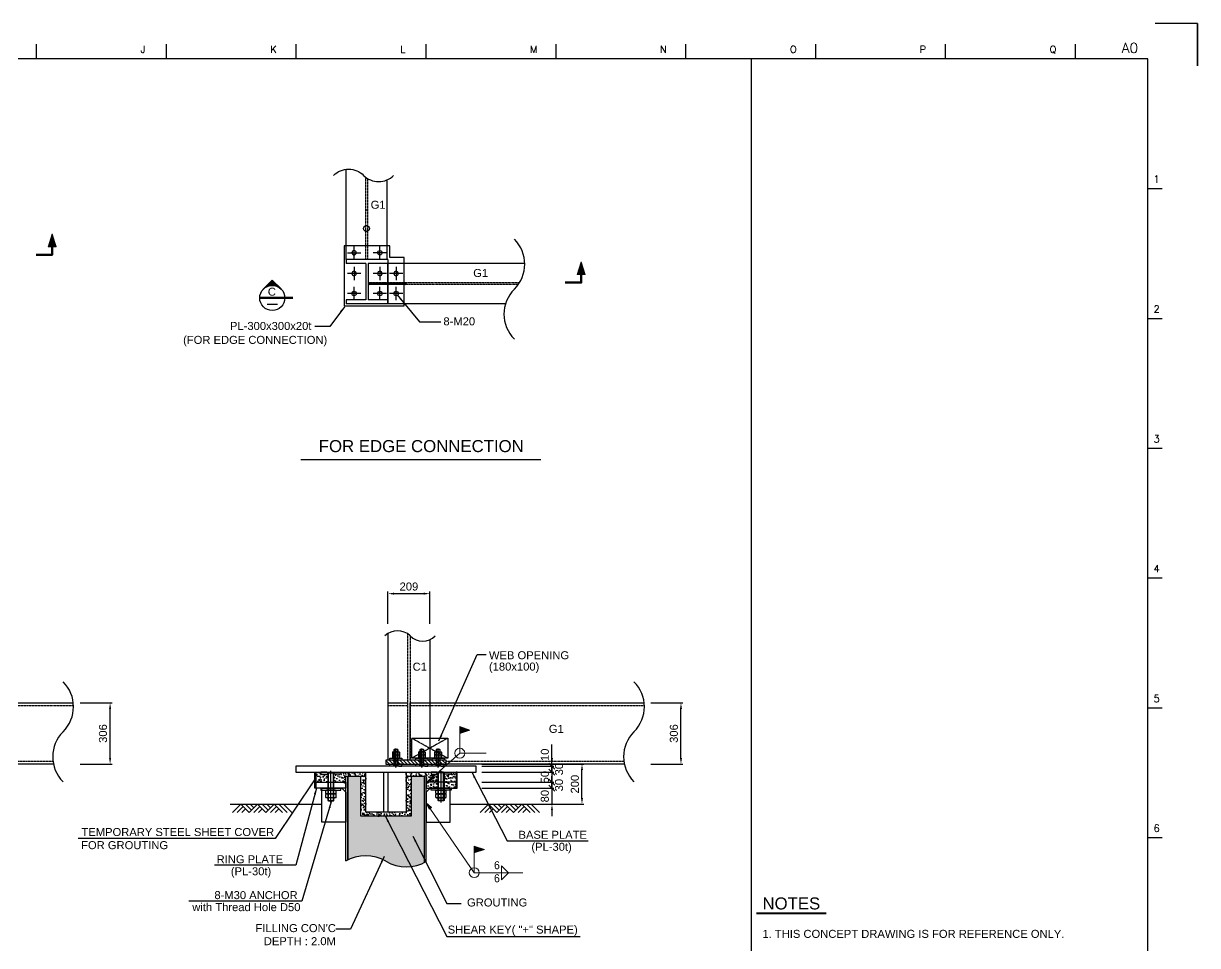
# Model space of a CAD drawing. Header units: millimetres. Extents: x 376548 to 485787, y -156716 to -17718.
# Drawn here: x 394843 to 400709, y -76829 to -72221 of the extents above; entities that cross this region are included whole.
import ezdxf
from ezdxf.enums import TextEntityAlignment as Align

# ---------------------------------------------------------------- set-up
doc = ezdxf.new("R2010")
doc.units = ezdxf.units.MM
doc.header["$LTSCALE"] = 2
for name, pattern in [('CENTER', [2, 1.25, -0.25, 0.25, -0.25]), ('CENTER1', [23.5, 20, -1.25, 1, -1.25]), ('HIDDEN', [0.375, 0.25, -0.125])]:
    doc.linetypes.add(name, pattern=pattern)
doc.layers.get('Defpoints').update_dxf_attribs({"color": 250})
for name, color, linetype in [('C_BLOCK', 7, 'Continuous'), ('C_CEN', 1, 'CENTER'), ('C_COLUMN-01', 2, 'Continuous'), ('C_GIRDER', 2, 'Continuous'), ('C_HAT', 253, 'Continuous'), ('C_TEXT_01', 2, 'Continuous'), ('CEN', 1, 'CENTER1'), ('CONC', 3, 'Continuous'), ('DIM', 1, 'Continuous'), ('DIM-SCALE', 7, 'Continuous'), ('finish', 1, 'Continuous'), ('PLATE', 2, 'Continuous'), ('TAN-TIT', 30, 'Continuous'), ('TITLE', 7, 'Continuous'), ('나사산', 1, 'Continuous'), ('중심선', 1, 'CENTER')]:
    doc.layers.add(name, color=color, linetype=linetype)
for name, color, linetype, lineweight in [('Level 1', 7, 'Continuous', 0), ('Level 3', 7, 'Continuous', 0), ('Level 6', 7, 'Continuous', 0), ('Level 7', 7, 'Continuous', 0)]:
    doc.layers.add(name, color=color, linetype=linetype, lineweight=lineweight)
doc.styles.add('Arial', font='arial.ttf')
doc.styles.add('COM', font='COMPLEX', dxfattribs={"height": 5})
doc.styles.add('돋움', font='')
doc.styles.get('돋움').set_extended_font_data('Dotum')
doc.dimstyles.new('일반도면_0010', dxfattribs={"dimtxt": 40, "dimasz": 30, "dimexe": 10, "dimexo": 50, "dimgap": 15, "dimtad": 1, "dimdec": 0, "dimzin": 0, "dimdsep": 46, "dimtxsty": 'Arial', "dimcen": -50, "dimclrd": 7, "dimclre": 7, "dimclrt": 2, "dimadec": 8, "dimazin": 0, "dimtfac": 1, "dimtdec": 0, "dimtix": 1, "dimtmove": 2, "dimatfit": 3, "dimfxl": 1, "dimtolj": 1, "dimtzin": 0, "dimarcsym": 0})

# ---------------------------------------------------------------- blocks, each defined once
blk = doc.blocks.new('A$C7FD04E7D')
at = {"layer": 'C_GIRDER'}
for p, q in [((0, 222), (209, 222)), ((0, 222), (0, 201.4)), ((0, 201.4), (98, 201.4)), ((98, 201.4), (98, 20.6)), ((111, 201.4), (209, 201.4)), ((111, 201.4), (111, 20.6)), ((209, 222), (209, 201.4)), ((0, 20.6), (98, 20.6)), ((0, 20.6), (0, 0)), ((0, 0), (209, 0)), ((111, 20.6), (209, 20.6)), ((209, 20.6), (209, 0))]:
    blk.add_line(p, q, dxfattribs=at)
blk = doc.blocks.new('A$C3695130B')
at = {"layer": 'C_TEXT_01'}
blk.add_circle((0, 0), 11, dxfattribs=at)
at = {"layer": 'CEN', "ltscale": 0.5}
for p, q in [((33, 0), (-33, 0)), ((0, -33), (0, 33))]:
    blk.add_line(p, q, dxfattribs=at)
blk = doc.blocks.new('MS')
at = {"layer": 'C_BLOCK', "color": 1, "linetype": 'Continuous', "lineweight": 13}
for p, q in [((-8.67, 3.56), (-7, 8.89)), ((-8.58, 3.62), (-7, 8.68)), ((-8.5, 3.69), (-7, 8.47)), ((-8.41, 3.75), (-7, 8.26)), ((-8.33, 3.81), (-7, 8.06)), ((-8.24, 3.87), (-7, 7.85)), ((-8.16, 3.94), (-7, 7.64)), ((-8.07, 4), (-7, 7.43)), ((-7.99, 4.06), (-7, 7.22)), ((-7.9, 4.12), (-7, 7.01)), ((-7.82, 4.19), (-7, 6.8)), ((-7.73, 4.25), (-7, 6.59)), ((-7.65, 4.31), (-7, 6.39)), ((-7.56, 4.37), (-7, 6.18)), ((-7.48, 4.43), (-7, 5.97)), ((-7.39, 4.5), (-7, 5.76)), ((-7.31, 4.56), (-7, 5.55)), ((-7.22, 4.62), (-7, 5.34)), ((-7, 8.89), (-5.33, 3.56)), ((-7, 8.68), (-5.42, 3.62)), ((-7, 8.47), (-5.5, 3.69)), ((-7, 8.26), (-5.59, 3.75)), ((-7, 8.06), (-5.67, 3.81)), ((-7, 7.85), (-5.76, 3.87)), ((-7, 7.64), (-5.84, 3.94)), ((-7, 7.43), (-5.93, 4)), ((-7, 7.22), (-6.01, 4.06)), ((-7, 7.01), (-6.1, 4.12)), ((-7, 6.8), (-6.18, 4.19)), ((-7, 6.59), (-6.27, 4.25)), ((-7, 6.39), (-6.35, 4.31)), ((-7, 6.18), (-6.44, 4.37)), ((-7, 5.97), (-6.52, 4.43)), ((-7, 5.76), (-6.61, 4.5)), ((-7, 5.55), (-6.69, 4.56)), ((-7, 5.34), (-6.78, 4.62)), ((-5.33, 3.56), (-8.67, 3.56)), ((-5.42, 3.62), (-8.58, 3.62)), ((-5.5, 3.69), (-8.5, 3.69)), ((-5.59, 3.75), (-8.41, 3.75)), ((-5.67, 3.81), (-8.33, 3.81)), ((-5.76, 3.87), (-8.24, 3.87)), ((-5.84, 3.94), (-8.16, 3.94)), ((-5.93, 4), (-8.07, 4)), ((-6.01, 4.06), (-7.99, 4.06)), ((-6.1, 4.12), (-7.9, 4.12)), ((-6.18, 4.19), (-7.82, 4.19)), ((-6.27, 4.25), (-7.73, 4.25)), ((-6.35, 4.31), (-7.65, 4.31)), ((-6.44, 4.37), (-7.56, 4.37)), ((-6.52, 4.43), (-7.48, 4.43)), ((-6.61, 4.5), (-7.39, 4.5)), ((-6.69, 4.56), (-7.31, 4.56)), ((-6.78, 4.62), (-7.22, 4.62)), ((-7.14, 4.68), (-7, 5.13)), ((-6.86, 4.68), (-7.14, 4.68)), ((-7.06, 4.75), (-7, 4.92)), ((-6.94, 4.75), (-7.06, 4.75)), ((-7, 5.13), (-6.86, 4.68)), ((-7, 4.92), (-6.94, 4.75))]:
    blk.add_line(p, q, dxfattribs=at)
at = {"layer": 'C_BLOCK', "color": 3, "linetype": 'Continuous', "lineweight": 70, "flags": 128}
blk.add_lwpolyline([(-7, 3.5), (-7, 0), (0, 0)], dxfattribs=at)
at = {"layer": 'C_BLOCK', "color": 1, "linetype": 'Continuous', "lineweight": 13}
blk.add_3dface([(-8.75, 3.5), (-7, 9.1), (-5.25, 3.5)], dxfattribs=at)
blk = doc.blocks.new('*D64')
at = {"layer": 'Defpoints', "color": 0, "transparency": 16777216}
for p in [(395075.3, -75616.6), (395275.3, -75616.6), (395075.3, -75922.6)]:
    blk.add_point(p, dxfattribs=at)
at = {"layer": 'DIM-SCALE', "color": 7, "lineweight": -2, "transparency": 16777216}
for p, q in [((395125.3, -75616.6), (395285.3, -75616.6)), ((395275.3, -75892.6), (395275.3, -75646.6)), ((395125.3, -75922.6), (395285.3, -75922.6))]:
    blk.add_line(p, q, dxfattribs=at)
at = {"layer": 'DIM-SCALE', "color": 7, "transparency": 16777216}
for points in [[(395270.3, -75646.6), (395280.3, -75646.6), (395275.3, -75616.6)], [(395270.3, -75892.6), (395280.3, -75892.6), (395275.3, -75922.6)]]:
    blk.add_solid(points, dxfattribs=at)
at = {"layer": 'DIM-SCALE', "color": 2, "transparency": 16777216, "insert": (395239.9, -75769.6), "char_height": 40, "attachment_point": 5, "rotation": 90, "style": 'Arial'}
blk.add_mtext('\\A1;306', dxfattribs=at)
blk = doc.blocks.new('*D77')
at = {"layer": 'Defpoints', "color": 0, "transparency": 16777216}
for p in [(396872.9, -75070.5), (396663.9, -75270.5), (396872.9, -75270.5)]:
    blk.add_point(p, dxfattribs=at)
at = {"layer": 'DIM-SCALE', "color": 7, "lineweight": -2, "transparency": 16777216}
for p, q in [((396663.9, -75220.5), (396663.9, -75060.5)), ((396693.9, -75070.5), (396842.9, -75070.5)), ((396872.9, -75220.5), (396872.9, -75060.5))]:
    blk.add_line(p, q, dxfattribs=at)
at = {"layer": 'DIM-SCALE', "color": 7, "transparency": 16777216}
for points in [[(396693.9, -75065.5), (396693.9, -75075.5), (396663.9, -75070.5)], [(396842.9, -75065.5), (396842.9, -75075.5), (396872.9, -75070.5)]]:
    blk.add_solid(points, dxfattribs=at)
at = {"layer": 'DIM-SCALE', "color": 2, "transparency": 16777216, "insert": (396768.4, -75035), "char_height": 40, "attachment_point": 5, "style": 'Arial'}
blk.add_mtext('\\A1;209', dxfattribs=at)
blk = doc.blocks.new('A$C25214C55')
at = {"layer": 'DIM'}
for p, q in [((223, -125), (348, 0)), ((294, -125), (419, 0)), ((365, -125), (490, 0)), ((473, -125), (419, -71)), ((544, -125), (455, -35)), ((615, -125), (490, 0)), ((544, -54), (598, 0)), ((580, -90), (669, 0)), ((615, -125), (740, 0)), ((723, -125), (669, -71)), ((794, -125), (705, -35)), ((865, -125), (740, 0)), ((794, -54), (848, 0)), ((830, -90), (919, 0)), ((865, -125), (990, 0)), ((973, -125), (919, -71)), ((1044, -125), (955, -35)), ((1115, -125), (990, 0))]:
    blk.add_line(p, q, dxfattribs=at)
blk = doc.blocks.new('_Oblique')
at = {"color": 0, "linetype": 'ByBlock', "lineweight": -2}
blk.add_line((-0.5, -0.5), (0.5, 0.5), dxfattribs=at)
blk = doc.blocks.new('*D78')
at = {"layer": 'Defpoints', "color": 0, "transparency": 16777216}
for p in [(397083.3, -75932.6), (397083.3, -75962.6), (397483.3, -75932.6)]:
    blk.add_point(p, dxfattribs=at)
at = {"layer": 'DIM-SCALE', "color": 7, "lineweight": -2, "transparency": 16777216}
for p, q in [((397483.3, -75932.6), (397483.3, -75902.6)), ((397133.3, -75932.6), (397493.3, -75932.6)), ((397133.3, -75962.6), (397493.3, -75962.6)), ((397483.3, -75962.6), (397483.3, -75932.6)), ((397483.3, -75962.6), (397483.3, -75992.6))]:
    blk.add_line(p, q, dxfattribs=at)
at = {"layer": 'DIM-SCALE', "color": 7, "lineweight": -2, "transparency": 16777216, "xscale": 30, "yscale": 30, "zscale": 30}
for p, rotation in [((397483.3, -75932.6), 270), ((397483.3, -75962.6), 90)]:
    blk.add_blockref('_Oblique', p, dxfattribs=dict(at, rotation=rotation))
at = {"layer": 'DIM-SCALE', "color": 2, "transparency": 16777216, "char_height": 40, "attachment_point": 5, "rotation": 90, "style": 'Arial'}
for s, insert in [('\\A1;', (397448.3, -75947.6)), ('\\A1;30', (397518.7, -75947.6))]:
    blk.add_mtext(s, dxfattribs=dict(at, insert=insert))
blk = doc.blocks.new('*D79')
at = {"layer": 'Defpoints', "color": 0, "transparency": 16777216}
for p in [(397083.3, -76012.6), (397483.3, -76012.6), (397083.3, -76042.6)]:
    blk.add_point(p, dxfattribs=at)
at = {"layer": 'DIM-SCALE', "color": 7, "lineweight": -2, "transparency": 16777216}
for p, q in [((397133.3, -76012.6), (397493.3, -76012.6)), ((397483.3, -76012.6), (397483.3, -75982.6)), ((397483.3, -76042.6), (397483.3, -76012.6)), ((397133.3, -76042.6), (397493.3, -76042.6)), ((397483.3, -76042.6), (397483.3, -76072.6))]:
    blk.add_line(p, q, dxfattribs=at)
at = {"layer": 'DIM-SCALE', "color": 7, "lineweight": -2, "transparency": 16777216, "xscale": 30, "yscale": 30, "zscale": 30}
for p, rotation in [((397483.3, -76012.6), 270), ((397483.3, -76042.6), 90)]:
    blk.add_blockref('_Oblique', p, dxfattribs=dict(at, rotation=rotation))
at = {"layer": 'DIM-SCALE', "color": 2, "transparency": 16777216, "char_height": 40, "attachment_point": 5, "rotation": 90, "style": 'Arial'}
for s, insert in [('\\A1;', (397448.3, -76027.6)), ('\\A1;30', (397518.7, -76027.6))]:
    blk.add_mtext(s, dxfattribs=dict(at, insert=insert))
blk = doc.blocks.new('*D80')
at = {"layer": 'Defpoints', "color": 0, "transparency": 16777216}
for p in [(397083.3, -76042.6), (397083.3, -76122.6), (397483.3, -76122.6)]:
    blk.add_point(p, dxfattribs=at)
at = {"layer": 'DIM-SCALE', "color": 7, "lineweight": -2, "transparency": 16777216}
for p, q in [((397483.3, -76042.6), (397483.3, -76012.6)), ((397133.3, -76042.6), (397493.3, -76042.6)), ((397483.3, -76042.6), (397483.3, -76122.6)), ((397133.3, -76122.6), (397493.3, -76122.6)), ((397483.3, -76152.6), (397483.3, -76182.6))]:
    blk.add_line(p, q, dxfattribs=at)
at = {"layer": 'DIM-SCALE', "color": 7, "transparency": 16777216}
blk.add_solid([(397478.3, -76152.6), (397488.3, -76152.6), (397483.3, -76122.6)], dxfattribs=at)
at = {"layer": 'DIM-SCALE', "color": 7, "lineweight": -2, "transparency": 16777216, "xscale": 30, "yscale": 30, "zscale": 30, "rotation": 270}
blk.add_blockref('_Oblique', (397483.3, -76042.6), dxfattribs=at)
at = {"layer": 'DIM-SCALE', "color": 2, "transparency": 16777216, "insert": (397447.8, -76082.6), "char_height": 40, "attachment_point": 5, "rotation": 90, "style": 'Arial'}
blk.add_mtext('\\A1;80', dxfattribs=at)
blk = doc.blocks.new('*D81')
at = {"layer": 'Defpoints', "color": 0, "transparency": 16777216}
for p in [(397083.3, -75922.6), (397083.3, -75932.6), (397483.3, -75932.6)]:
    blk.add_point(p, dxfattribs=at)
at = {"layer": 'DIM-SCALE', "color": 7, "lineweight": -2, "transparency": 16777216}
for p, q in [((397483.3, -75892.6), (397483.3, -75862.6)), ((397133.3, -75922.6), (397493.3, -75922.6)), ((397133.3, -75932.6), (397493.3, -75932.6)), ((397483.3, -75922.6), (397483.3, -75932.6)), ((397483.3, -75932.6), (397483.3, -75962.6))]:
    blk.add_line(p, q, dxfattribs=at)
at = {"layer": 'DIM-SCALE', "color": 7, "transparency": 16777216}
blk.add_solid([(397478.3, -75892.6), (397488.3, -75892.6), (397483.3, -75922.6)], dxfattribs=at)
at = {"layer": 'DIM-SCALE', "color": 7, "lineweight": -2, "transparency": 16777216, "xscale": 30, "yscale": 30, "zscale": 30, "rotation": 90}
blk.add_blockref('_Oblique', (397483.3, -75932.6), dxfattribs=at)
at = {"layer": 'DIM-SCALE', "color": 2, "transparency": 16777216, "insert": (397447.8, -75875.9), "char_height": 40, "attachment_point": 5, "rotation": 90, "style": 'Arial'}
blk.add_mtext('\\A1;10', dxfattribs=at)
blk = doc.blocks.new('*D82')
at = {"layer": 'Defpoints', "color": 0, "transparency": 16777216}
for p in [(397083.3, -75962.6), (397083.3, -76012.6), (397483.3, -76012.6)]:
    blk.add_point(p, dxfattribs=at)
at = {"layer": 'DIM-SCALE', "color": 7, "lineweight": -2, "transparency": 16777216}
for p, q in [((397133.3, -75962.6), (397493.3, -75962.6)), ((397483.3, -75962.6), (397483.3, -75932.6)), ((397483.3, -75962.6), (397483.3, -76012.6)), ((397133.3, -76012.6), (397493.3, -76012.6)), ((397483.3, -76012.6), (397483.3, -76042.6))]:
    blk.add_line(p, q, dxfattribs=at)
at = {"layer": 'DIM-SCALE', "color": 7, "lineweight": -2, "transparency": 16777216, "xscale": 30, "yscale": 30, "zscale": 30}
for p, rotation in [((397483.3, -75962.6), 270), ((397483.3, -76012.6), 90)]:
    blk.add_blockref('_Oblique', p, dxfattribs=dict(at, rotation=rotation))
at = {"layer": 'DIM-SCALE', "color": 2, "transparency": 16777216, "insert": (397447.8, -75987.6), "char_height": 40, "attachment_point": 5, "rotation": 90, "style": 'Arial'}
blk.add_mtext('\\A1;50', dxfattribs=at)
blk = doc.blocks.new('*D83')
at = {"layer": 'Defpoints', "color": 0, "transparency": 16777216}
for p in [(397103.9, -75922.6), (397633.3, -75922.6), (397133.3, -76122.6)]:
    blk.add_point(p, dxfattribs=at)
at = {"layer": 'DIM-SCALE', "color": 7, "lineweight": -2, "transparency": 16777216}
for p, q in [((397153.9, -75922.6), (397643.3, -75922.6)), ((397633.3, -76092.6), (397633.3, -75952.6)), ((397183.3, -76122.6), (397643.3, -76122.6))]:
    blk.add_line(p, q, dxfattribs=at)
at = {"layer": 'DIM-SCALE', "color": 7, "transparency": 16777216}
for points in [[(397628.3, -75952.6), (397638.3, -75952.6), (397633.3, -75922.6)], [(397628.3, -76092.6), (397638.3, -76092.6), (397633.3, -76122.6)]]:
    blk.add_solid(points, dxfattribs=at)
at = {"layer": 'DIM-SCALE', "color": 2, "transparency": 16777216, "insert": (397597.8, -76022.6), "char_height": 40, "attachment_point": 5, "rotation": 90, "style": 'Arial'}
blk.add_mtext('\\A1;200', dxfattribs=at)
blk = doc.blocks.new('*D84')
at = {"layer": 'Defpoints', "color": 0, "transparency": 16777216}
for p in [(397927.9, -75616.6), (398127.9, -75616.6), (397927.9, -75922.6)]:
    blk.add_point(p, dxfattribs=at)
at = {"layer": 'DIM-SCALE', "color": 7, "lineweight": -2, "transparency": 16777216}
for p, q in [((397977.9, -75616.6), (398137.9, -75616.6)), ((398127.9, -75892.6), (398127.9, -75646.6)), ((397977.9, -75922.6), (398137.9, -75922.6))]:
    blk.add_line(p, q, dxfattribs=at)
at = {"layer": 'DIM-SCALE', "color": 7, "transparency": 16777216}
for points in [[(398122.9, -75646.6), (398132.9, -75646.6), (398127.9, -75616.6)], [(398122.9, -75892.6), (398132.9, -75892.6), (398127.9, -75922.6)]]:
    blk.add_solid(points, dxfattribs=at)
at = {"layer": 'DIM-SCALE', "color": 2, "transparency": 16777216, "insert": (398092.4, -75769.6), "char_height": 40, "attachment_point": 5, "rotation": 90, "style": 'Arial'}
blk.add_mtext('\\A1;306', dxfattribs=at)
blk = doc.blocks.new('BOLT1')
for p, q in [((-17.3, -17.7), (-15, -16.4)), ((-17.3, -17.7), (-17.3, -31)), ((-17.3, -31), (-15, -32.4)), ((-17.3, -33.7), (-15, -32.4)), ((-17.3, -33.7), (-17.3, -47)), ((-17.3, -47), (-15, -48.4)), ((-15, -16.4), (15, -16.4)), ((-15, -32.4), (15, -32.4)), ((-15, -32.4), (15, -32.4)), ((-15, -48.4), (15, -48.4)), ((-8.6, -5), (-10, -6.4)), ((10, -6.4), (-10, -6.4)), ((-10, -6.4), (-10, -86)), ((-8.7, -17.7), (-8.7, -31)), ((-8.7, -33.7), (-8.7, -47)), ((8.6, -5), (-8.6, -5)), ((10, -6.4), (8.6, -5)), ((8.7, -17.7), (8.7, -31)), ((8.7, -33.7), (8.7, -47)), ((10, -86), (10, -6.4)), ((15, -16.4), (17.3, -17.7)), ((15, -32.4), (17.3, -31)), ((15, -32.4), (17.3, -33.7)), ((15, -48.4), (17.3, -47)), ((17.3, -17.7), (17.3, -31)), ((17.3, -33.7), (17.3, -47)), ((10, -86), (-10, -86)), ((-8.6, -88.4), (-10, -86)), ((8.6, -88.4), (-8.6, -88.4)), ((10, -86), (8.6, -88.4))]:
    blk.add_line(p, q)
at = {"color": 1}
for points in [[(-30, -48.4), (30, -48.4), (30, -58.4), (-30, -58.4)], [(-30, -78.4), (-10, -78.4), (-10, -83.4), (-15, -88.4), (-30, -88.4)], [(30, -78.4), (10, -78.4), (10, -83.4), (15, -88.4), (30, -88.4)]]:
    blk.add_lwpolyline(points, close=True, dxfattribs=at)
for centre, radius, start, end in [((-13, -24), 7.66, 55.59101, 124.40899), ((-13, -24.7), 7.66, 235.59101, 304.40899), ((-13, -40), 7.66, 55.59101, 124.40899), ((-13, -40.7), 7.66, 235.59101, 304.40899), ((0.2, -46.3), 30, 90.40019, 107.1986), ((0.2, -2.4), 30, 252.8014, 269.59981), ((0.2, -62.3), 30, 90.40019, 107.1986), ((0.2, -18.4), 30, 252.8014, 269.59981), ((-0.2, -46.3), 30, 72.8014, 89.59981), ((-0.2, -2.4), 30, 270.40019, 287.1986), ((-0.2, -62.3), 30, 72.8014, 89.59981), ((-0.2, -18.4), 30, 270.40019, 287.1986), ((13, -24), 7.66, 55.59101, 124.40899), ((13, -24.7), 7.66, 235.59101, 304.40899), ((13, -40), 7.66, 55.59101, 124.40899), ((13, -40.7), 7.66, 235.59101, 304.40899)]:
    blk.add_arc(centre, radius, start, end)
at = {"layer": '나사산'}
for p, q in [((-8.6, -5), (-8.6, -88.4)), ((8.6, -5), (8.6, -88.4))]:
    blk.add_line(p, q, dxfattribs=at)
at = {"layer": '중심선'}
for p, q in [((0, -94.4), (0, 0)), ((0, -17.4), (0, -93))]:
    blk.add_line(p, q, dxfattribs=at)
blk = doc.blocks.new('BORDER')
at = {"layer": 'TAN-TIT', "linetype": 'Continuous'}
for p, q in [((23780, 16820), (23356, 16820)), ((23780, 16396), (23780, 16820)), ((23780, 16820), (23780, 16396))]:
    blk.add_line(p, q, dxfattribs=at)
at = {"layer": 'TAN-TIT'}
for p, q in [((12178, 16468), (12178, 16612)), ((13476, 16468), (13476, 16612)), ((14774, 16468), (14774, 16612)), ((16072, 16468), (16072, 16612)), ((17370, 16468), (17370, 16612)), ((18668, 16468), (18668, 16612)), ((19966, 16468), (19966, 16612)), ((21263, 16468), (21263, 16612)), ((22561, 16468), (22561, 16612)), ((23282, 16468), (498, 16468)), ((19324, 4632), (19324, 16468)), ((23282, 352), (23282, 16468)), ((23282, 15170), (23427, 15170)), ((23282, 13872), (23427, 13872)), ((23282, 12574), (23427, 12574)), ((23282, 11277), (23427, 11277)), ((23282, 9979), (23427, 9979)), ((23282, 8681), (23427, 8681))]:
    blk.add_line(p, q, dxfattribs=at)
at = {"layer": 'TAN-TIT', "style": 'COM'}
for s, height, p in [('J', 72.1, (13217, 16526)), ('K', 72.1, (14515, 16526)), ('L', 72.1, (15812, 16526)), ('M', 72.1, (17110, 16526)), ('N', 72.1, (18408, 16526)), ('O', 72.1, (19706, 16526)), ('P', 72.1, (21004, 16526)), ('Q', 72.1, (22302, 16526)), ('A0', 100, (23023, 16526)), ('1', 72.1, (23340, 15228)), ('2', 72.1, (23340, 13930)), ('3', 72.1, (23340, 12632)), ('4', 72.1, (23340, 11334)), ('5', 72.1, (23340, 10036)), ('6', 72.1, (23340, 8739))]:
    blk.add_text(s, height=height, dxfattribs=at).set_placement(p)
blk = doc.blocks.new('L6')
at = {"color": 2, "linetype": 'Continuous', "lineweight": 0, "flags": 128}
blk.add_lwpolyline([(0, 0), (-0.00516, 0.00113), (-0.00516, -0.00113), (0, 0), (-0.00502, 0.00092), (-0.00502, -0.00092), (-0.00057, 0), (-0.00488, 0.00071), (-0.00495, -0.00071), (-0.00113, 0), (-0.00474, 0.00057), (-0.00481, -0.00049), (-0.00191, 0), (-0.0046, 0.00035), (-0.00467, -0.00028), (-0.00262, 0.00007), (-0.00445, 0.00021), (-0.0046, -0.00014), (-0.00346, 0), (-0.00438, 0.00007)], dxfattribs=at)
blk = doc.blocks.new('_DatumFilled')
at = {"color": 0, "linetype": 'ByBlock'}
blk.add_solid([(0, 0.58), (-1, 0), (0, -0.58)], dxfattribs=at)
blk = doc.blocks.new('BOLT2')
for p, q in [((-15, 148), (-13, 151.5)), ((-15, 148), (-15, 10.5)), ((-15, 148), (15, 148)), ((-13, 151.5), (13, 151.5)), ((13, 151.5), (15, 148)), ((15, 10.5), (15, 148)), ((-22.5, 61.5), (-26, 59.5)), ((-26, 44.5), (-26, 59.5)), ((22.5, 61.5), (-22.5, 61.5)), ((-13, 44.5), (-13, 59.5)), ((13, 44.5), (13, 59.5)), ((26, 59.5), (22.5, 61.5)), ((26, 44.5), (26, 59.5)), ((-22.5, 42.5), (-26, 44.5)), ((-22.5, 42.5), (-26, 40.5)), ((-26, 25.5), (-26, 40.5)), ((-22.5, 23.5), (-26, 25.5)), ((22.5, 42.5), (-22.5, 42.5)), ((22.5, 42.5), (-22.5, 42.5)), ((22.5, 23.5), (-22.5, 23.5)), ((-15, 10.5), (15, 10.5)), ((-15, 10.5), (-13, 8.5)), ((-13, 25.5), (-13, 40.5)), ((-13, 8.5), (13, 8.5)), ((13, 25.5), (13, 40.5)), ((13, 8.5), (15, 10.5)), ((26, 44.5), (22.5, 42.5)), ((26, 40.5), (22.5, 42.5)), ((26, 25.5), (22.5, 23.5)), ((26, 25.5), (26, 40.5))]:
    blk.add_line(p, q)
at = {"color": 1}
for points in [[(-50, 141.5), (-15, 141.5), (-15, 146.5), (-20, 151.5), (-50, 151.5)], [(50, 141.5), (15, 141.5), (15, 146.5), (20, 151.5), (50, 151.5)], [(-50, 61.5), (50, 61.5), (50, 71.5), (-50, 71.5)]]:
    blk.add_lwpolyline(points, close=True, dxfattribs=at)
for centre, radius, start, end in [((-19.5, 50), 11.5, 55.59101, 124.40899), ((0.3, 16.5), 45, 90.40019, 107.1986), ((-0.3, 16.5), 45, 72.8014, 89.59981), ((19.5, 50), 11.5, 55.59101, 124.40899), ((-19.5, 54), 11.5, 235.59101, 304.40899), ((-19.5, 31), 11.5, 55.59101, 124.40899), ((-19.5, 35), 11.5, 235.59101, 304.40899), ((0.3, 87.5), 45, 252.8014, 269.59981), ((0.3, -2.5), 45, 90.40019, 107.1986), ((0.3, 68.5), 45, 252.8014, 269.59981), ((-0.3, 87.5), 45, 270.40019, 287.1986), ((-0.3, -2.5), 45, 72.8014, 89.59981), ((-0.3, 68.5), 45, 270.40019, 287.1986), ((19.5, 54), 11.5, 235.59101, 304.40899), ((19.5, 31), 11.5, 55.59101, 124.40899), ((19.5, 35), 11.5, 235.59101, 304.40899)]:
    blk.add_arc(centre, radius, start, end)
at = {"layer": '나사산'}
for p, q in [((-13, 8.5), (-13, 151.5)), ((13, 8.5), (13, 151.5))]:
    blk.add_line(p, q, dxfattribs=at)
at = {"layer": '중심선'}
blk.add_line((0, 0), (0, 158.5), dxfattribs=at)

msp = doc.modelspace()

# ---------------------------------------------------------------- hatches: boundary and pattern name
msp.add_hatch(color=9).paths.add_polyline_path([(396844.9, -75982.6), (396778.9, -75982.6), (396778.9, -76182.6), (396528.9, -76182.6), (396528.9, -75982.6), (396462.9, -75982.6), (396462.9, -76401.6, -0.257582), (396653.9, -76408.2, 0.257582), (396844.9, -76414.8)])
at = {"layer": 'C_GIRDER'}
h = msp.add_hatch(dxfattribs=at)
h.set_pattern_fill('AR-CONC', color=256, scale=5, style=0)
h.set_pattern_definition([(50, (5967.515, 0), (35.8630091, -3.1376067), [3.75, -41.25]), (355, (5967.515, 0), (-6.9375667, 37.6096067), [3, -33]), (100.4514, (5970.504, -0.26), (28.925469, 34.471977), [3.1870095, -35.0571056]), (46.1842, (5967.515, 10), (53.3620524, -8.2759507), [5.625, -61.875]), (96.6356, (5971.96, 9.31), (46.733135, 48.7058935), [4.7805144, -52.58565]), (351.1842, (5967.515, 10), (46.733097, 48.70593), [4.5, -49.5]), (21, (5972.515, 7.5), (29.8453526, -20.1309445), [3.75, -41.25]), (326, (5972.515, 7.5), (12.1657666, 36.2575023), [3, -33]), (71.4514, (5975.002, 5.822), (42.0111314, 16.1265248), [3.1870095, -35.0571056]), (37.5, (5967.515, 0), (0.60799277, 16.6446927), [0, -32.6, 0, -33.5, 0, -33.125]), (7.5, (5967.515, 0), (13.1534769, 19.7205856), [0, -19.1, 0, -31.85, 0, -12.625]), (327.5, (5956.365, 0), (26.6911218, -1.1277436), [0, -12.5, 0, -39, 0, -51.75]), (317.5, (5951.365, 0), (29.1593085, 5.0052491), [0, -16.25, 0, -25.9, 0, -36.75])])
h.paths.add_polyline_path([(396363.9, -75972.6), (396328.9, -75972.6), (396328.9, -75962.6), (396303.9, -75962.6), (396303.9, -76012.6), (396363.9, -76012.6)])
h.paths.add_polyline_path([(396453.9, -75982.6), (396462.9, -75982.6), (396553.9, -75982.6), (396553.9, -75962.6), (396428.9, -75962.6), (396428.9, -75972.6), (396393.9, -75972.6), (396393.9, -76012.6), (396453.9, -76012.6)])
h.paths.add_polyline_path([(396903, -75972.6), (396878.9, -75972.6), (396878.9, -75962.6), (396753.9, -75962.6), (396753.9, -75982.6), (396844.9, -75982.6), (396853.9, -75982.6), (396853.9, -76012.6), (396913.9, -76012.6), (396913.9, -75972.6), (396903, -75972.6), (396890.4, -75983.6), (396897, -75993), (396863.9, -76006.9), (396888.2, -75980.4), (396890.4, -75983.6)])
h.paths.add_polyline_path([(397003.9, -75962.6), (396978.9, -75962.6), (396978.9, -75972.6), (396943.9, -75972.6), (396943.9, -76012.6), (397003.9, -76012.6)])
h.paths.add_polyline_path([(396913.9, -76012.6), (396853.9, -76012.6), (396853.9, -76042.6), (396913.9, -76042.6)])
h.paths.add_polyline_path([(397003.9, -76012.6), (396943.9, -76012.6), (396943.9, -76042.6), (396978.9, -76042.6), (397003.9, -76042.6)])
h.paths.add_polyline_path([(396553.9, -75982.6), (396528.9, -75982.6), (396528.9, -76182.6), (396778.9, -76182.6), (396778.9, -75982.6), (396753.9, -75982.6), (396753.9, -76162.6), (396553.9, -76162.6)])
at = {"layer": 'C_HAT'}
h = msp.add_hatch(dxfattribs=at)
h.set_pattern_fill('ANSI31', color=256, scale=100, style=0)
h.set_pattern_definition([(135, (971328.996, -54064.473), (8.83883476, 8.83883476), [])])
h.paths.add_polyline_path([(396653.9, -75902.6), (396953.9, -75902.6), (396953.9, -75922.6), (396653.9, -75922.6)])

# ---------------------------------------------------------------- linework, layer by layer
msp.add_line((396228.7, -74400), (397427.7, -74400))
at = {"color": 253}
for p, q in [((395875.1, -76122.6), (396333.9, -76122.6)), ((396973.9, -76122.6), (397421, -76122.6))]:
    msp.add_line(p, q, dxfattribs=at)
at = {"color": 6}
for points in [[(396333.9, -76042.6), (396433.9, -76042.6), (396453.9, -76062.6), (396453.9, -76212.6), (396333.9, -76212.6)], [(396973.9, -76042.6), (396873.9, -76042.6), (396853.9, -76062.6), (396853.9, -76212.6), (396973.9, -76212.6)]]:
    msp.add_lwpolyline(points, close=True, dxfattribs=at)
at = {"layer": 'C_BLOCK', "color": 1, "linetype": 'Continuous', "lineweight": 13}
for p, q in [((396085.8, -73503.5), (396040.9, -73548.5)), ((396119.1, -73539.1), (396084.7, -73504.7)), ((396124.7, -73543), (396085.5, -73503.9)), ((396129.8, -73547.5), (396085.8, -73503.5)), ((396040.9, -73548.5), (396039.4, -73550.1)), ((396041.3, -73548), (396041.3, -73548)), ((396042.2, -73547.2), (396042.2, -73547.2)), ((396043.1, -73546.4), (396043, -73546.4)), ((396043.9, -73545.6), (396043.8, -73545.5)), ((396044.8, -73544.8), (396044.7, -73544.7)), ((396045.7, -73544.1), (396045.5, -73543.9)), ((396046.6, -73543.3), (396046.4, -73543)), ((396047.6, -73542.6), (396047.2, -73542.2)), ((396048.5, -73541.9), (396048, -73541.4)), ((396049.5, -73541.2), (396048.9, -73540.5)), ((396050.5, -73540.5), (396049.7, -73539.7)), ((396051.5, -73539.8), (396050.5, -73538.9)), ((396052.5, -73539.2), (396051.3, -73538)), ((396053.5, -73538.5), (396052.2, -73537.2)), ((396054.6, -73537.9), (396053, -73536.4)), ((396055.6, -73537.3), (396053.8, -73535.5)), ((396056.7, -73536.7), (396054.7, -73534.7)), ((396057.8, -73536.2), (396055.5, -73533.9)), ((396058.9, -73535.6), (396056.3, -73533)), ((396060.1, -73535.1), (396057.2, -73532.2)), ((396061.2, -73534.6), (396058, -73531.4)), ((396062.4, -73534.1), (396058.8, -73530.5)), ((396063.6, -73533.6), (396059.7, -73529.7)), ((396064.8, -73533.2), (396060.5, -73528.9)), ((396066.1, -73532.8), (396061.4, -73528)), ((396067.3, -73532.4), (396062.2, -73527.2)), ((396068.6, -73532), (396063, -73526.4)), ((396069.9, -73531.6), (396063.8, -73525.5)), ((396071.3, -73531.3), (396064.7, -73524.7)), ((396072.6, -73531), (396065.5, -73523.9)), ((396074, -73530.7), (396066.3, -73523)), ((396075.4, -73530.5), (396067.2, -73522.2)), ((396076.9, -73530.2), (396068, -73521.4)), ((396078.3, -73530), (396068.8, -73520.5)), ((396079.8, -73529.9), (396069.7, -73519.7)), ((396081.4, -73529.7), (396070.5, -73518.9)), ((396083, -73529.7), (396071.3, -73518)), ((396084.6, -73529.6), (396072.2, -73517.2)), ((396086.2, -73529.6), (396073, -73516.4)), ((396087.9, -73529.6), (396073.9, -73515.5)), ((396089.7, -73529.7), (396074.7, -73514.7)), ((396091.5, -73529.8), (396075.5, -73513.9)), ((396093.4, -73530), (396076.4, -73513)), ((396095.3, -73530.3), (396077.2, -73512.2)), ((396097.3, -73530.6), (396078, -73511.4)), ((396099.4, -73531.1), (396078.8, -73510.5)), ((396101.6, -73531.6), (396079.7, -73509.7)), ((396103.9, -73532.2), (396080.5, -73508.9)), ((396106.3, -73533), (396081.3, -73508)), ((396109, -73534), (396082.2, -73507.2)), ((396111.9, -73535.2), (396083, -73506.4)), ((396115.1, -73536.8), (396083.8, -73505.5))]:
    msp.add_line(p, q, dxfattribs=at)
at = {"layer": 'C_BLOCK', "color": 3, "linetype": 'Continuous', "lineweight": 53}
msp.add_line((396188, -73592.4), (396023, -73592.4), dxfattribs=at)
at = {"layer": 'C_BLOCK', "color": 2, "linetype": 'Continuous', "lineweight": 30}
msp.add_line((396060.1, -73623.9), (396111.6, -73623.9), dxfattribs=at)
at = {"layer": 'C_BLOCK', "color": 1, "linetype": 'Continuous', "lineweight": 40}
msp.add_line((398505.9, -76666.9), (398852.8, -76666.9), dxfattribs=at)
at = {"layer": 'C_BLOCK', "color": 2, "linetype": 'Continuous', "lineweight": 30}
msp.add_circle((396085.8, -73592.4), 62.9, dxfattribs=at)
at = {"layer": 'C_BLOCK', "color": 1, "linetype": 'Continuous', "lineweight": 13}
msp.add_arc((396085.8, -73592.4), 62.9, 44.43655, 137.68889, dxfattribs=at)
at = {"layer": 'C_CEN'}
for p, q in [((396782.9, -75792.6), (396962.9, -75892.6)), ((396962.9, -75792.6), (396782.9, -75892.6))]:
    msp.add_line(p, q, dxfattribs=at)
at = {"layer": 'C_CEN', "linetype": 'Continuous'}
msp.add_lwpolyline([(396392.2, -72979.8, -0.414214), (396542.2, -72979.8, 0.414214), (396692.2, -72979.8)], format="xyb", dxfattribs=at)
at = {"layer": 'C_CEN'}
msp.add_lwpolyline([(396782.9, -75792.6), (396962.9, -75792.6), (396962.9, -75892.6), (396782.9, -75892.6)], close=True, dxfattribs=at)
at = {"layer": 'C_CEN', "linetype": 'Continuous'}
for centre, radius, start, end in [((397170.3, -73423.5), 176.8, 315, 45), ((397420.3, -73673.5), 176.8, 135, 225), ((396711.6, -75344.7), 89, 45, 135), ((396837.4, -75218.8), 89, 225, 315), ((394915.5, -75635.4), 176.8, 315, 45), ((397768.1, -75635.4), 176.8, 315, 45), ((395165.5, -75885.4), 176.8, 135, 225), ((398018.1, -75885.4), 176.8, 135, 225), ((396552.4, -76578), 197.8, 59.12583, 120.87417), ((396755.4, -76238.4), 197.8, 239.12583, 300.87417)]:
    msp.add_arc(centre, radius, start, end, dxfattribs=at)
at = {"layer": 'C_COLUMN-01'}
for p, q in [((396663.9, -75269.6), (396663.9, -75902.6)), ((396872.9, -75300.4), (396872.9, -75902.6))]:
    msp.add_line(p, q, dxfattribs=at)
at = {"layer": 'C_GIRDER', "linetype": 'HIDDEN'}
for p, q in [((396552.2, -72988.6), (396552.2, -73400.4)), ((396560.7, -72994.6), (396560.7, -73400.4)), ((397320.8, -73516.2), (396565.4, -73516.2)), ((397315.3, -73524.7), (396565.4, -73524.7)), ((396761.9, -75271.3), (396761.9, -75902.6)), ((396774.9, -75282.1), (396774.9, -75902.6)), ((395092.3, -75631.2), (393922.3, -75631.2)), ((396761.9, -75631.2), (396663.9, -75631.2)), ((397944.8, -75631.2), (396774.9, -75631.2)), ((394101.3, -75908), (394990.2, -75908)), ((396953.9, -75908), (397842.8, -75908))]:
    msp.add_line(p, q, dxfattribs=at)
at = {"layer": 'C_GIRDER'}
for p, q in [((396552.2, -73152), (396560.7, -73152)), ((396663.4, -73418.4), (396663.4, -73622.4)), ((396663.4, -73418.4), (396663.4, -73622.4)), ((393922.3, -75616.6), (395091.3, -75616.6)), ((396663.9, -75616.6), (396761.9, -75616.6)), ((396774.9, -75902.6), (396774.9, -75616.6)), ((396774.9, -75616.6), (397943.9, -75616.6)), ((396528.9, -76182.6), (396528.9, -75982.6)), ((396778.9, -75982.6), (396778.9, -76182.6)), ((396778.9, -76182.6), (396528.9, -76182.6))]:
    msp.add_line(p, q, dxfattribs=at)
for points in [[(396658.4, -73002.5), (396658.4, -73400.4), (396454.4, -73400.4), (396454.4, -72949.5)], [(397251.1, -73622.4), (396663.4, -73622.4), (396663.4, -73418.4), (397347, -73418.4)], [(394992.7, -75922.6), (394101.3, -75922.6)], [(397845.3, -75922.6), (396953.9, -75922.6)]]:
    msp.add_lwpolyline(points, dxfattribs=at)
at = {"layer": 'C_GIRDER', "color": 6}
msp.add_lwpolyline([(396744.4, -73390.4), (396673.4, -73390.4), (396673.4, -73332.4), (396444.4, -73332.4), (396444.4, -73632.4), (396744.4, -73632.4), (396744.4, -73390.4)], dxfattribs=at)
at = {"layer": 'C_GIRDER'}
for points in [[(396653.9, -75922.6), (396953.9, -75922.6), (396953.9, -75902.6), (396653.9, -75902.6)], [(396297.9, -75962.6), (396303.9, -75962.6), (396303.9, -76042.6), (396297.9, -76042.6)], [(396553.9, -75962.6), (396753.9, -75962.6), (396753.9, -76162.6), (396553.9, -76162.6)], [(396643.9, -75962.6), (396663.9, -75962.6), (396663.9, -76162.6), (396643.9, -76162.6)], [(397009.9, -75962.6), (397003.9, -75962.6), (397003.9, -76042.6), (397009.9, -76042.6)]]:
    msp.add_lwpolyline(points, close=True, dxfattribs=at)
msp.add_circle((396556.4, -73245.4), 15, dxfattribs=at)
at = {"layer": 'CONC', "color": 8}
for points in [[(396462.9, -76401.6), (396462.9, -75982.6), (396553.9, -75982.6)], [(396753.9, -75982.6), (396844.9, -75982.6), (396844.9, -76414.8)]]:
    msp.add_lwpolyline(points, dxfattribs=at)
at = {"layer": 'DIM-SCALE'}
msp.add_line((397483.3, -75922.6), (397483.3, -75824.2), dxfattribs=at)
at = {"layer": 'finish'}
for p, q in [((396573.4, -73516.2), (396753.4, -73524.7)), ((396573.4, -73524.7), (396753.4, -73516.2))]:
    msp.add_line(p, q, dxfattribs=at)
msp.add_lwpolyline([(396573.4, -73524.7), (396573.4, -73516.2), (396753.4, -73516.2), (396753.4, -73524.7)], close=True, dxfattribs=at)
at = {"layer": 'Level 3', "color": 0, "linetype": 'Continuous', "lineweight": 0}
for p, q in [((397022.6, -75868), (397022.6, -75735)), ((397022.6, -75769), (397022.6, -75735)), ((397022.6, -75735), (397073.6, -75752)), ((397073.6, -75752), (397022.6, -75769)), ((397023.5, -75736.5), (397023.3, -75767.8)), ((397023.3, -75767.8), (397069.9, -75752.4)), ((397071.3, -75752.2), (397023.5, -75736.5)), ((397069.9, -75752.4), (397024.3, -75738)), ((397024.3, -75738), (397024.3, -75766.2)), ((397024.3, -75766.2), (397066.4, -75752)), ((397066.4, -75752), (397025.4, -75739.2)), ((397025.4, -75739.2), (397025.4, -75763.9)), ((397025.4, -75763.9), (397063.5, -75752.2)), ((397063.5, -75752.2), (397026.6, -75740.6)), ((397026.6, -75740.6), (397026.6, -75762.3)), ((397026.6, -75762.3), (397060, -75752.4)), ((397028.3, -75742.5), (397027.7, -75760)), ((397027.7, -75760), (397056.1, -75752.2)), ((397060, -75752.4), (397028.3, -75742.5)), ((397056.1, -75752.2), (397029.3, -75743.9)), ((397029.3, -75743.9), (397029.5, -75757.7)), ((397029.5, -75757.7), (397052.2, -75752.2)), ((397052.2, -75752.2), (397030.5, -75745.6)), ((397030.5, -75745.6), (397031, -75755.9)), ((397031, -75755.9), (397047.4, -75752)), ((397047.4, -75752), (397031.6, -75747.5)), ((397031.6, -75747.5), (397031.6, -75754.1)), ((397031.6, -75754.1), (397042.9, -75751.8)), ((397033.2, -75748.9), (397032.6, -75752.2)), ((397032.6, -75752.2), (397037.5, -75751.8)), ((397042.9, -75751.8), (397033.2, -75748.9)), ((397037.5, -75751.8), (397034.3, -75750.7))]:
    msp.add_line(p, q, dxfattribs=at)
at = {"layer": 'Level 3', "color": 7, "linetype": 'Continuous', "lineweight": 0}
for p, q in [((396863.9, -76006.9), (397022.6, -75868)), ((397155, -75868), (397022.6, -75868)), ((396853.9, -76115.5), (397094.8, -76465.1)), ((397094.8, -76465.1), (397094.8, -76332.1)), ((397337.1, -76465.1), (397094.8, -76465.1))]:
    msp.add_line(p, q, dxfattribs=at)
at = {"layer": 'Level 3', "color": 7, "linetype": 'Continuous', "lineweight": 0, "flags": 128}
msp.add_lwpolyline([(397094.8, -76332.1), (397145.8, -76349.1), (397094.8, -76366.2), (397094.8, -76332.1)], dxfattribs=at)
at = {"layer": 'Level 3', "color": 7, "linetype": 'Continuous', "lineweight": 13, "flags": 128}
msp.add_lwpolyline([(397143.5, -76349.4), (397095.7, -76333.6), (397095.5, -76364.9), (397142.1, -76349.6), (397096.5, -76335.2), (397096.5, -76363.3), (397138.6, -76349.2), (397097.6, -76336.4), (397097.6, -76361), (397135.7, -76349.4), (397098.8, -76337.7), (397098.8, -76359.5), (397132.2, -76349.6), (397100.5, -76339.6), (397099.9, -76357.1), (397128.3, -76349.4), (397101.5, -76341), (397101.7, -76354.8), (397124.4, -76349.4), (397102.7, -76342.8), (397103.2, -76353.1), (397119.6, -76349.2), (397103.8, -76344.7), (397103.8, -76351.3), (397115.1, -76349), (397105.4, -76346.1), (397104.8, -76349.4), (397109.7, -76349), (397106.6, -76347.8)], dxfattribs=at)
at = {"layer": 'Level 3', "color": 7, "linetype": 'Continuous', "lineweight": 0}
for centre in [(397022.6, -75868), (397094.8, -76465.1)]:
    msp.add_circle(centre, 24.8, dxfattribs=at)
at = {"layer": 'Level 7', "color": 7, "linetype": 'Continuous', "lineweight": 0}
for p, q in [((397230.9, -76430.1), (397230.9, -76465.1)), ((397265.9, -76465.1), (397230.9, -76430.1)), ((397230.9, -76500.1), (397265.9, -76465.1)), ((397230.9, -76465.1), (397230.9, -76500.1))]:
    msp.add_line(p, q, dxfattribs=at)
at = {"layer": 'PLATE'}
for points in [[(397103.9, -75962.6), (397103.9, -75932.6), (396203.9, -75932.6), (396203.9, -75962.6)], [(396453.9, -76012.6), (396453.9, -76042.6), (396303.9, -76042.6), (396303.9, -76012.6)], [(396853.9, -76012.6), (396853.9, -76042.6), (397003.9, -76042.6), (397003.9, -76012.6)]]:
    msp.add_lwpolyline(points, close=True, dxfattribs=at)
for points in [[(396453.9, -76406.4), (396453.9, -75982.6), (396462.9, -75982.6), (396462.9, -76401.6)], [(396853.9, -76409.9), (396853.9, -75982.6), (396844.9, -75982.6), (396844.9, -76414.8)]]:
    msp.add_lwpolyline(points, dxfattribs=at)

# ---------------------------------------------------------------- block references
at = {"xscale": 0.5, "yscale": 0.5, "zscale": 0.5}
msp.add_blockref('BORDER', (388818.9, -80630.6), dxfattribs=at)
for name, p in [('BOLT1', (396703.9, -75844.3)), ('BOLT1', (396832.9, -75844.3)), ('BOLT1', (396913.9, -75844.3)), ('BOLT2', (396378.9, -76114.1))]:
    msp.add_blockref(name, p)
at = {"xscale": -1}
msp.add_blockref('BOLT2', (396928.9, -76114.1), dxfattribs=at)
at = {"color": 1, "yscale": 20, "zscale": 20}
for p, xscale in [((396453.9, -76012.6), 20), ((396853.9, -76012.6), -20)]:
    msp.add_blockref('_DatumFilled', p, dxfattribs=dict(at, xscale=xscale))
at = {"layer": 'C_BLOCK', "color": 7, "linetype": 'Continuous', "lineweight": 0, "xscale": -11.42857142857143, "yscale": 11.42857142857143, "zscale": 11.42857142857143}
for p in [(394906.3, -73376.8), (397549.4, -73516)]:
    msp.add_blockref('MS', p, dxfattribs=at)
at = {"layer": 'C_GIRDER', "xscale": -1}
for name, p in [('A$C3695130B', (396494.4, -73366.4)), ('A$C7FD04E7D', (396663.4, -73622.4))]:
    msp.add_blockref(name, p, dxfattribs=at)
at = {"layer": 'C_GIRDER'}
for p in [(396623.4, -73366.4), (396494.4, -73570.4), (396623.4, -73570.4), (396704.4, -73570.4)]:
    msp.add_blockref('A$C3695130B', p, dxfattribs=at)
at = {"layer": 'C_GIRDER', "xscale": -1, "rotation": 180}
for p in [(396494.4, -73470.4), (396623.4, -73470.4), (396704.4, -73470.4)]:
    msp.add_blockref('A$C3695130B', p, dxfattribs=at)
at = {"layer": 'CONC', "xscale": -0.333333333334546, "yscale": 0.333333333334546, "zscale": 0.333333333334546}
for p in [(396258.4, -76122.6), (397495.5, -76122.6)]:
    msp.add_blockref('A$C25214C55', p, dxfattribs=at)
at = {"layer": 'Level 3', "color": 7, "linetype": 'Continuous', "lineweight": 0, "xscale": -6805.951304349971, "yscale": -6805.951304349971, "zscale": 125.0358484779168, "rotation": 307.001074922109}
msp.add_blockref('L6', (396853.9, -76115.5), dxfattribs=at)
at = {"layer": 'Level 6', "color": 7, "linetype": 'Continuous', "lineweight": 0, "xscale": -6805.500000000001, "yscale": 6805.499999999999, "zscale": 125, "rotation": 35.12358396567299}
msp.add_blockref('L6', (396863.9, -76006.9), dxfattribs=at)

# ---------------------------------------------------------------- texts
at = {"layer": 'C_BLOCK', "color": 2, "linetype": 'Continuous', "lineweight": 30, "style": 'Arial'}
msp.add_text('C', height=40, dxfattribs=at).set_placement((396083.6, -73561.2), align=Align.MIDDLE_CENTER)
at = {"layer": 'C_BLOCK', "color": 3, "ltscale": 10, "style": 'Arial'}
msp.add_text('NOTES', height=60, dxfattribs=at).set_placement((398679.4, -76666.9), align=Align.BOTTOM_CENTER)
at = {"layer": 'C_TEXT_01', "style": 'Arial'}
for s, p in [('G1', (396577.2, -73146.6)), ('G1', (397089.8, -73487.6)), ('PL-300x300x20t', (395874.4, -73752.4)), ('8-M20', (396940.9, -73729.4)), ('(FOR EDGE CONNECTION)', (395640.2, -73822.1)), ('WEB OPENING', (397168.4, -75398.3)), ('C1', (396787, -75455.5)), ('(180x100)', (397168.4, -75455)), ('G1', (397467.6, -75766.2))]:
    msp.add_text(s, height=40, dxfattribs=at).set_placement(p)
for s, p in [('TEMPORARY STEEL SHEET COVER', (395613.6, -76261.9)), ('BASE PLATE', (397487, -76275.7)), ('FOR GROUTING', (395347.9, -76327.5)), ('(PL-30t)', (397481.3, -76335.7)), ('RING PLATE', (395973.8, -76398.1)), ('(PL-30t)', (395979.6, -76458.1)), ('8-M30 ANCHOR', (396004.6, -76577.3)), ('with Thread Hole D50', (395956.3, -76637.3))]:
    msp.add_text(s, height=40, dxfattribs=at).set_placement(p, align=Align.MIDDLE_CENTER)
for s, p in [('GROUTING', (397360, -76614)), ("FILLING CON'C", (396403.5, -76742.1)), ('SHEAR KEY( "+" SHAPE)', (397612, -76749.5)), ('DEPTH : 2.0M', (396403.5, -76807.5))]:
    msp.add_text(s, height=40, dxfattribs=at).set_placement(p, align=Align.MIDDLE_RIGHT)
msp.add_text('1. THIS CONCEPT DRAWING IS FOR REFERENCE ONLY.', height=40, dxfattribs=at).set_placement((398535, -76770.9), align=Align.MIDDLE_LEFT)
at = {"layer": 'Level 1', "color": 2, "linetype": 'Continuous', "lineweight": 13, "style": '돋움'}
for p in [(397193.7, -76447.8), (397193.7, -76513)]:
    msp.add_text('6', height=40, dxfattribs=at).set_placement(p)
at = {"layer": 'TITLE', "color": 3, "ltscale": 10, "style": 'Arial'}
msp.add_text('FOR EDGE CONNECTION', height=60, dxfattribs=at).set_placement((396830.2, -74362.9), align=Align.CENTER)

# ---------------------------------------------------------------- dimensions: what is measured, and where the dimension line sits
at = {"layer": 'DIM-SCALE'}
dim = msp.add_linear_dim(base=(396872.9, -75070.5), p1=(396663.9, -75270.5), p2=(396872.9, -75270.5), dimstyle='일반도면_0010', dxfattribs=at)
dim.commit()
dim.dimension.update_dxf_attribs({"geometry": '*D77', "text_midpoint": (396768.4, -75035)})
for base, p1, p2, picture, middle in [((395275.3, -75616.6), (395075.3, -75922.6), (395075.3, -75616.6), '*D64', (395239.9, -75769.6)), ((398127.9, -75616.6), (397927.9, -75922.6), (397927.9, -75616.6), '*D84', (398092.4, -75769.6)), ((397633.3, -75922.6), (397133.3, -76122.6), (397103.9, -75922.6), '*D83', (397597.8, -76022.6))]:
    dim = msp.add_linear_dim(base=base, p1=p1, p2=p2, angle=90, dimstyle='일반도면_0010', dxfattribs=at)
    dim.commit()
    dim.dimension.update_dxf_attribs({"geometry": picture, "text_midpoint": middle})
dim = msp.add_linear_dim(base=(397483.3, -75932.6), p1=(397083.3, -75922.6), p2=(397083.3, -75932.6), angle=270, dimstyle='일반도면_0010', override={"dimgap": 15, "dimblk2": 'Oblique', "dimsah": 1}, dxfattribs=at)
dim.commit()
dim.dimension.update_dxf_attribs({"geometry": '*D81', "text_midpoint": (397447.8, -75875.9), "dimtype": 160})
for base, p1, p2, override, picture, middle in [((397483.3, -75932.6), (397083.3, -75962.6), (397083.3, -75932.6), {"dimblk1": 'Oblique', "dimblk2": 'Oblique', "dimsah": 1}, '*D78', (397483.3, -75947.6)), ((397483.3, -76012.6), (397083.3, -76042.6), (397083.3, -76012.6), {"dimgap": 15, "dimblk1": 'Oblique', "dimblk2": 'Oblique', "dimsah": 1}, '*D79', (397483.3, -76027.6))]:
    dim = msp.add_linear_dim(base=base, p1=p1, p2=p2, angle=90, text='\\X<>', dimstyle='일반도면_0010', override=override, dxfattribs=at)
    dim.commit()
    dim.dimension.update_dxf_attribs({"geometry": picture, "text_midpoint": middle})
for base, p1, p2, override, picture, middle in [((397483.3, -76012.6), (397083.3, -75962.6), (397083.3, -76012.6), {"dimblk1": 'Oblique', "dimblk2": 'Oblique', "dimsah": 1}, '*D82', (397447.8, -75987.6)), ((397483.3, -76122.6), (397083.3, -76042.6), (397083.3, -76122.6), {"dimblk1": 'Oblique', "dimsah": 1}, '*D80', (397447.8, -76082.6))]:
    dim = msp.add_linear_dim(base=base, p1=p1, p2=p2, angle=270, dimstyle='일반도면_0010', override=override, dxfattribs=at)
    dim.commit()
    dim.dimension.update_dxf_attribs({"geometry": picture, "text_midpoint": middle})

# ---------------------------------------------------------------- leaders
for points in [[(396709.5, -73576.3), (396821.8, -73712.4), (396927.2, -73712.4)], [(396446, -73637.6), (396373.2, -73735.5), (396299.1, -73735.5)], [(396918.6, -75806.1), (397110.2, -75375.1), (397154.7, -75375.1)], [(397083, -75962.8), (397259, -76305.7), (397664.9, -76305.7)], [(396297.1, -76001.5), (396100.5, -76294.7), (395116.4, -76294.7)], [(396306.3, -76043.2), (396203.2, -76428.1), (395797.3, -76428.1)], [(396380.6, -76111.2), (396234.1, -76607.3), (395668.9, -76607.3)], [(396651.2, -76183.5), (396957.4, -76784), (397623.9, -76784)], [(396788.7, -76282.6), (396957.4, -76619.9), (397029.9, -76619.9)], [(396644.7, -76384.8), (396476, -76748), (396403.5, -76748)]]:
    msp.add_leader(points, dimstyle='일반도면_0010', dxfattribs=at)

doc.saveas('drawing.dxf')
